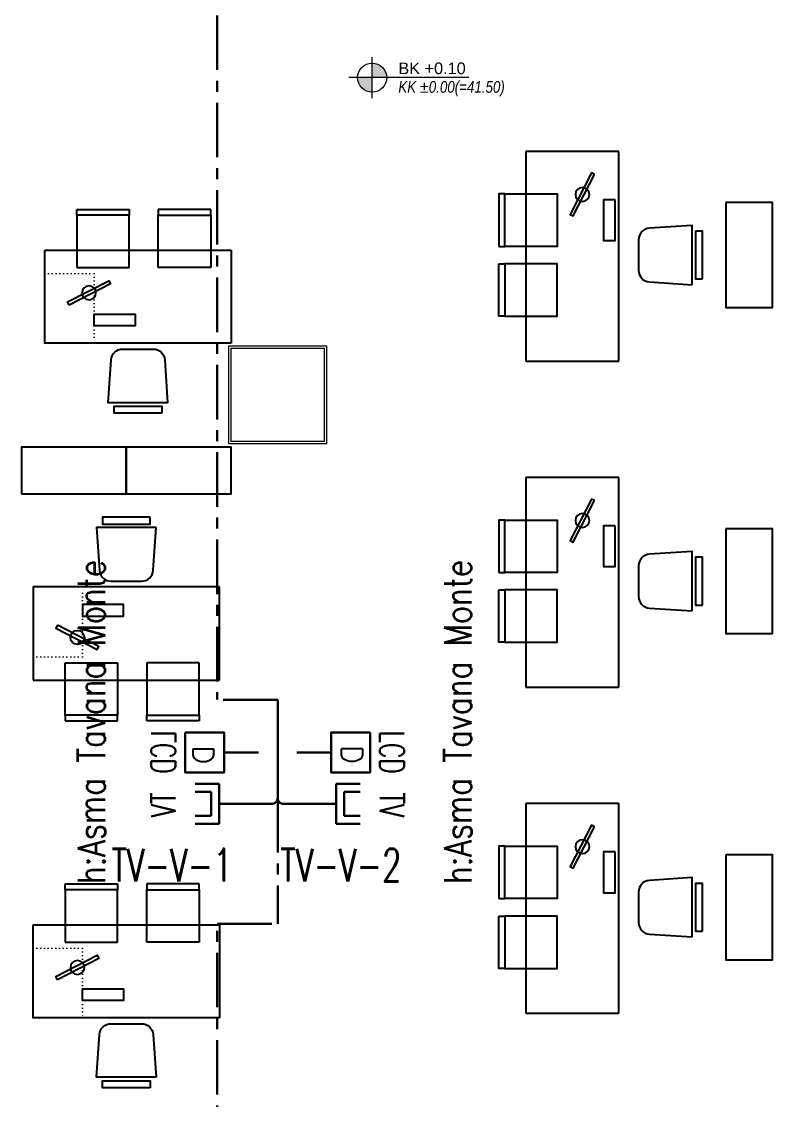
# Model space of a CAD drawing. Extents: x -2365 to 41970, y -230 to 8114.
# Drawn here: x 3421 to 4066, y 1847 to 2773 of the extents above; entities that cross this region are included whole.
import ezdxf
from ezdxf.enums import TextEntityAlignment as Align

# ---------------------------------------------------------------- set-up
doc = ezdxf.new("R2010")
doc.units = 0
doc.header["$LTSCALE"] = 25
doc.linetypes.add('CENTER', pattern=[2, 1.25, -0.25, 0.25, -0.25])
doc.linetypes.add('DOT2', pattern=[0.125, 0, -0.125])
doc.layers.get('0').update_dxf_attribs({"color": 9, "lineweight": 9})
for name, color, linetype, lineweight in [('01', 9, 'Continuous', 9), ('05', 9, 'Continuous', 9), ('14', 9, 'Continuous', 9), ('21', 9, 'Continuous', 9), ('E-DATA LCD EKRAN', 7, 'Continuous', 30), ('E-DATA PRİZİ (RJ45)', 7, 'Continuous', 30), ('E-KABLO', 7, 'Continuous', 30), ('E-YAZI', 7, 'Continuous', 30)]:
    doc.layers.add(name, color=color, linetype=linetype, lineweight=lineweight)
doc.styles.add('Arial', font='arial.ttf', dxfattribs={"height": 2.5})
doc.styles.add('E-YAZI', font='txttw.shx')
doc.styles.add('MuuM_TEXT-ITALIC', font='ARIALNI.TTF')

# ---------------------------------------------------------------- blocks, each defined once
blk = doc.blocks.new('p-kolon-80x80-vw')
at = {"layer": '01'}
blk.add_lwpolyline([(-40, -40), (-40, 40), (40, 40), (40, -40)], close=True, dxfattribs=at)
blk = doc.blocks.new('0_elevationtarget-p-bk')
h = blk.add_hatch(color=254)
h.paths.add_polyline_path([(2.5, 0, 0.414214), (0, 2.5), (0, 0)])
h.paths.add_polyline_path([(0, 0), (-2.5, 0, 0.414214), (0, -2.5)])
blk.add_line((0, -3.5), (0, 3.5))
blk.add_lwpolyline([(16.6, 0), (-4, 0)])
blk.add_circle((0, 0), 2.5)
at = {"style": 'Arial'}
blk.add_attdef('BITMISKOT', text='', height=2, dxfattribs=at).set_placement((4.5, 0), align=Align.BOTTOM_LEFT)
at = {"style": 'MuuM_TEXT-ITALIC'}
blk.add_attdef('FINISHINGFLOORLEVEL', text='', height=2, dxfattribs=at).set_placement((4.5, -0.59), align=Align.TOP_LEFT)
blk = doc.blocks.new('160lıkcalismamasa-vw')
at = {"lineweight": -3, "ltscale": 0.5}
for p, q in [((2355.98, 2657.5), (2355.98, 2662.5)), ((2355.98, 2662.5), (2400.98, 2662.5)), ((2400.98, 2657.5), (2355.98, 2657.5)), ((2355.98, 2657.5), (2355.98, 2612.5)), ((2400.98, 2657.5), (2355.98, 2657.5)), ((2400.98, 2662.5), (2400.98, 2657.5)), ((2400.98, 2612.5), (2400.98, 2657.5)), ((2425.98, 2662.5), (2425.98, 2657.5)), ((2470.98, 2662.5), (2425.98, 2662.5)), ((2425.98, 2657.5), (2470.98, 2657.5)), ((2425.98, 2612.5), (2425.98, 2657.5)), ((2425.98, 2657.5), (2470.98, 2657.5)), ((2470.98, 2657.5), (2470.98, 2662.5)), ((2470.98, 2657.5), (2470.98, 2612.5)), ((2498.48, 2627.5), (2338.48, 2627.5)), ((2338.48, 2627.5), (2338.48, 2547.5)), ((2498.48, 2547.5), (2498.48, 2627.5)), ((2355.98, 2612.5), (2400.98, 2612.5)), ((2470.98, 2612.5), (2425.98, 2612.5)), ((2338.48, 2547.5), (2498.48, 2547.5))]:
    blk.add_line(p, q, dxfattribs=at)
for points in [[(2477.64, 2580.3), (2479.01, 2582.97), (2443.42, 2601.24), (2442.05, 2598.58)], [(2455.98, 2562.5), (2455.98, 2572.5), (2420.98, 2572.5), (2420.98, 2562.5)], [(2397.98, 2487.5), (2438.98, 2487.5), (2438.98, 2493.5), (2397.98, 2493.5)]]:
    blk.add_lwpolyline(points, close=True, dxfattribs=at)
blk.add_lwpolyline([(2392.98, 2496.5), (2443.98, 2496.5), (2441.59, 2533.15, 0.395265), (2431.61, 2542.5), (2405.34, 2542.5, 0.395265), (2395.37, 2533.15)], format="xyb", close=True, dxfattribs=at)
blk.add_circle((2460.53, 2590.77), 6, dxfattribs=at)
at = {"layer": '05', "linetype": 'DOT2'}
for p, q in [((2498.48, 2607.5), (2455.98, 2607.5)), ((2455.98, 2607.5), (2455.98, 2547.5)), ((2498.48, 2547.5), (2498.48, 2607.5)), ((2455.98, 2547.5), (2498.48, 2547.5))]:
    blk.add_line(p, q, dxfattribs=at)
blk = doc.blocks.new('m-çalışma dolap modül-90')
at = {"lineweight": -3, "ltscale": 0.5}
blk.add_lwpolyline([(-90, 0), (0, 0), (0, 40), (-90, 40)], close=True, dxfattribs=at)
blk = doc.blocks.new('m-vw-sandalye-02')
at = {"lineweight": -3, "ltscale": 0.5}
for points in [[(-22.5, 0), (-22.5, -5), (22.5, -5), (22.5, 0)], [(-22.5, -5), (22.5, -5), (22.5, -50), (-22.5, -50)]]:
    blk.add_lwpolyline(points, close=True, dxfattribs=at)
blk = doc.blocks.new('m-vw-sandalye')
at = {"lineweight": -3, "ltscale": 0.5}
blk.add_lwpolyline([(-20.5, 0), (20.5, 0), (20.5, -6), (-20.5, -6)], close=True, dxfattribs=at)
blk.add_lwpolyline([(-25.5, -9), (25.5, -9), (23.11, -45.65, -0.395265), (13.13, -55), (-13.13, -55, -0.395265), (-23.11, -45.65)], format="xyb", close=True, dxfattribs=at)
blk = doc.blocks.new('m-vw-çalışma-p-01')
at = {"lineweight": -3, "ltscale": 0.5}
for p, q in [((11.93, 179.03), (91.93, 179.03)), ((11.93, -0.97), (11.93, 179.03)), ((91.93, 179.03), (91.93, -0.97)), ((91.93, -0.97), (11.93, -0.97))]:
    blk.add_line(p, q, dxfattribs=at)
for points in [[(32.8, 159.16), (35.47, 160.53), (53.74, 124.95), (51.08, 123.58)], [(15, 137.5), (25, 137.5), (25, 102.5), (15, 102.5)]]:
    blk.add_lwpolyline(points, close=True, dxfattribs=at)
blk.add_circle((43.27, 142.05), 6, dxfattribs=at)
at = {"lineweight": -3, "ltscale": 0.5, "xscale": -1, "rotation": 270}
blk.add_blockref('m-vw-sandalye-02', (115, 120), dxfattribs=at)
at = {"lineweight": -3, "rotation": 90}
blk.add_blockref('m-vw-sandalye', (-60, 90), dxfattribs=at)
at = {"lineweight": -3, "ltscale": 0.5, "rotation": 270}
blk.add_blockref('m-vw-sandalye-02', (115, 60), dxfattribs=at)
blk = doc.blocks.new('E-LCD+TV')
at = {"layer": 'E-DATA PRİZİ (RJ45)', "color": 1}
for p, q in [((38.5, 77.5), (38.5, 48)), ((48.3, 77.5), (48.3, 57.8)), ((77.8, 77.5), (77.8, 57.8)), ((87.6, 77.5), (87.6, 48)), ((48.3, 57.8), (77.8, 57.8)), ((0, 0), (0, 42)), ((38.5, 48), (87.6, 48)), ((63, 48), (63, 0))]:
    blk.add_line(p, q, dxfattribs=at)
blk.add_lwpolyline([(-24.6, 89.6), (24.6, 89.6), (24.6, 42), (-24.6, 42)], close=True, dxfattribs=at)
at = {"layer": 'E-DATA PRİZİ (RJ45)', "color": 1, "style": 'E-YAZI'}
blk.add_text('D', height=25.6, dxfattribs=at).set_placement((-8.8, 54.6))
at = {"layer": 'E-YAZI', "color": 1, "style": 'E-YAZI', "width": 0.7}
for s, p in [('LCD', (-27, 101.6)), ('TV', (49, 101.6))]:
    blk.add_text(s, height=30, dxfattribs=at).set_placement(p)

msp = doc.modelspace()

# ---------------------------------------------------------------- linework, layer by layer
at = {"layer": '14'}
msp.add_lwpolyline([(3598.84, 2494.5), (3682.84, 2494.5), (3682.84, 2410.5), (3598.84, 2410.5)], close=True, dxfattribs=at)
at = {"layer": 'E-KABLO', "color": 6, "linetype": 'CENTER', "ltscale": 1.5}
for p, q in [((3588.84, 3153.32), (3588.84, 2190.78)), ((3640.84, 2190.52), (3588.84, 2190.52)), ((3640.84, 2145.4), (3640.84, 2190.52)), ((3640.84, 2145.4), (3640.84, 2106.28)), ((3624.24, 2101.28), (3635.84, 2101.28)), ((3640.84, 2106.28), (3640.84, 1998.21)), ((3645.84, 2101.28), (3657.44, 2101.28)), ((3588.84, 801.65), (3588.84, 1998.21)), ((3588.84, 1998.21), (3640.84, 1998.21))]:
    msp.add_line(p, q, dxfattribs=at)
for centre, start, end in [((3635.84, 2106.28), 270, 0), ((3645.84, 2106.28), 180, 270)]:
    msp.add_arc(centre, 5, start, end, dxfattribs=at)

# ---------------------------------------------------------------- block references
msp.add_blockref('p-kolon-80x80-vw', (3640.84, 2452.5))
at = {"layer": '05', "lineweight": -3, "xscale": -1}
for p in [(3945.84, 2482.5), (3945.84, 2202.5), (3945.84, 1922.5)]:
    msp.add_blockref('m-vw-çalışma-p-01', p, dxfattribs=at)
at = {"layer": '05', "xscale": -1}
for p in [(5939.31, -50.73), (5929.31, -630)]:
    msp.add_blockref('160lıkcalismamasa-vw', p, dxfattribs=at)
at = {"layer": '05'}
for name, p, rotation in [('m-çalışma dolap modül-90', (4025.84, 2527.5), 270), ('160lıkcalismamasa-vw', (5929.31, 4835), 180), ('m-çalışma dolap modül-90', (4025.84, 2247.5), 270), ('m-çalışma dolap modül-90', (4025.84, 1967.5), 270)]:
    msp.add_blockref(name, p, dxfattribs=dict(at, rotation=rotation))
for p in [(3510.84, 2367.5), (3600.84, 2367.5)]:
    msp.add_blockref('m-çalışma dolap modül-90', p, dxfattribs=at)
at = {"layer": '21', "xscale": 5, "yscale": 5, "zscale": 5}
msp.add_blockref('0_elevationtarget-p-bk', (3722, 2724.84), dxfattribs=at).add_auto_attribs({'BITMISKOT': 'BK +0.10', 'FINISHINGFLOORLEVEL': 'KK %%p0.00(=41.50)'})
at = {"layer": 'E-DATA LCD EKRAN', "color": 1, "yscale": 0.7, "zscale": 0.7}
for p, xscale, rotation in [((3624.24, 2145.4), -0.7, 90), ((3657.44, 2145.4), 0.7, 270)]:
    msp.add_blockref('E-LCD+TV', p, dxfattribs=dict(at, xscale=xscale, rotation=rotation))

# ---------------------------------------------------------------- texts
at = {"layer": 'E-KABLO', "color": 30, "linetype": 'Continuous', "style": 'E-YAZI', "width": 0.7}
for s, p in [('TV-V-1', (3497.98, 2034.74)), ('TV-V-2', (3643.1, 2034.74))]:
    msp.add_text(s, height=28, dxfattribs=at).set_placement(p)
at = {"layer": 'E-YAZI', "color": 3, "style": 'E-YAZI', "width": 0.8}
for p in [(3492.66, 2032.5), (3807.44, 2032.5)]:
    msp.add_text('h:Asma Tavana Monte', height=23.52, rotation=90, dxfattribs=at).set_placement(p)

doc.saveas('drawing.dxf')
